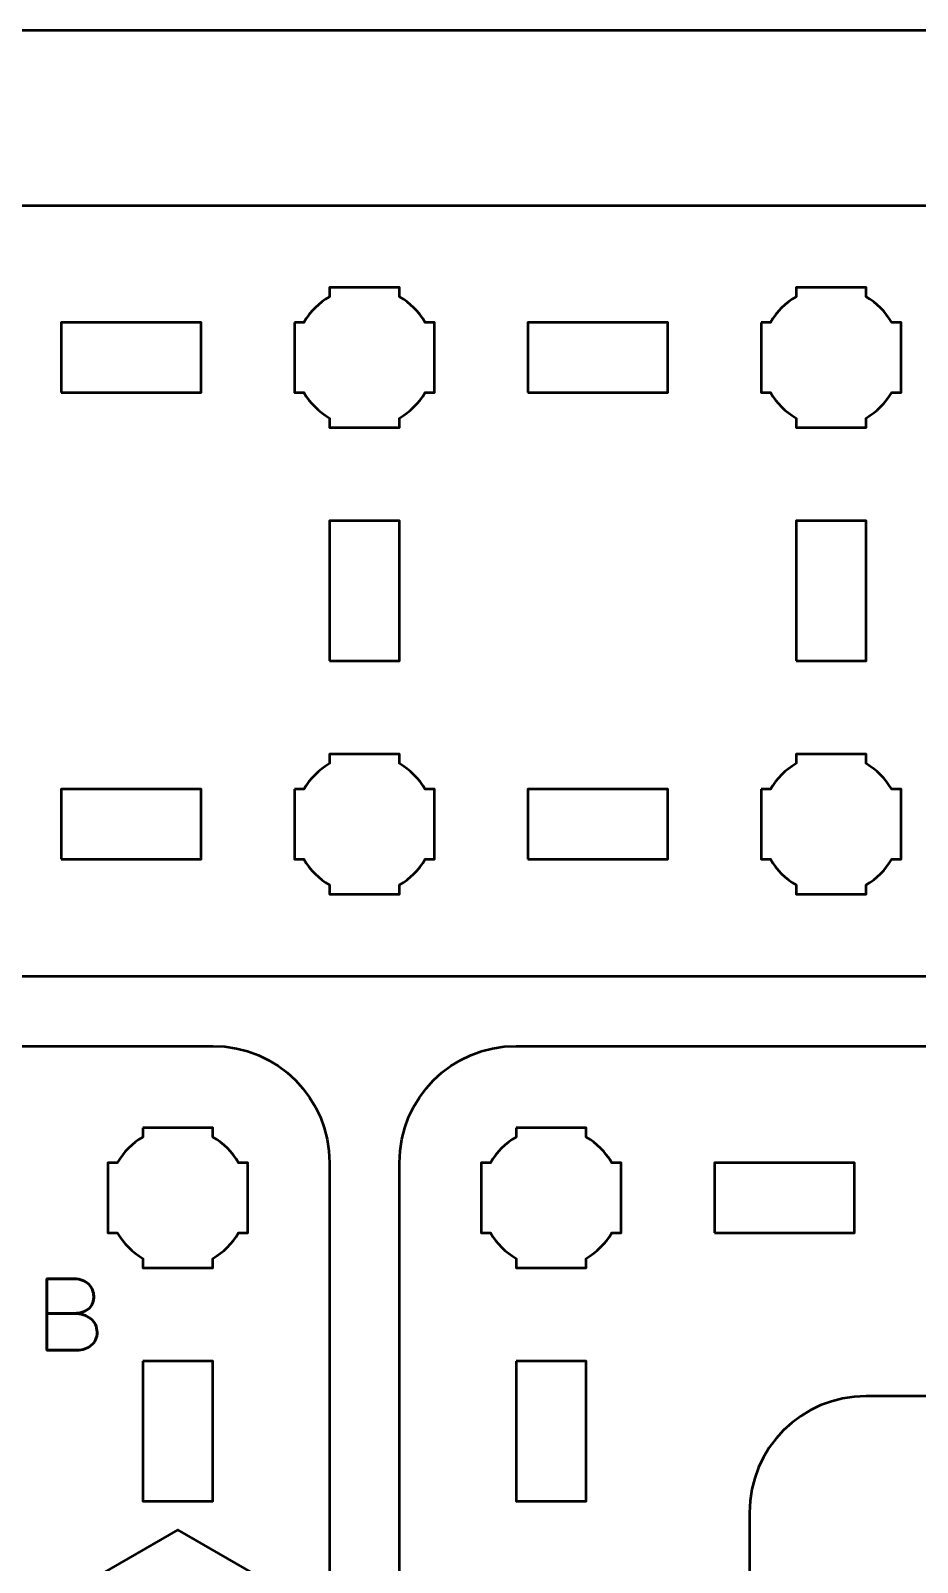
# Model space of a CAD drawing. Header units: centimetres. Extents: x -21 to 0, y -29.7 to 0.
# Drawn here: x -10.73 to -6.93, y -6.56 to 0 of the extents above; entities that cross this region are included whole.
import ezdxf

# ---------------------------------------------------------------- set-up
doc = ezdxf.new("R2010")
doc.units = ezdxf.units.CM
doc.header["$MEASUREMENT"] = 0
doc.layers.add('Layer 1', color=7, linetype='Continuous')

msp = doc.modelspace()

# ---------------------------------------------------------------- linework, layer by layer
at = {"layer": 'Layer 1', "lineweight": 53}
for points in [[(-10.59998, -1.55002), (-9.99998, -1.55002), (-9.99998, -1.25002), (-10.59998, -1.25002), (-10.59998, -1.55002)], [(-8.59998, -1.55002), (-7.99998, -1.55002), (-7.99998, -1.25002), (-8.59998, -1.25002), (-8.59998, -1.55002)], [(-9.44998, -2.70002), (-9.14998, -2.70002), (-9.14998, -2.10002), (-9.44998, -2.10002), (-9.44998, -2.70002)], [(-7.44998, -2.70002), (-7.14998, -2.70002), (-7.14998, -2.10002), (-7.44998, -2.10002), (-7.44998, -2.70002)], [(-10.59998, -3.55002), (-9.99998, -3.55002), (-9.99998, -3.25002), (-10.59998, -3.25002), (-10.59998, -3.55002)], [(-8.59998, -3.55002), (-7.99998, -3.55002), (-7.99998, -3.25002), (-8.59998, -3.25002), (-8.59998, -3.55002)]]:
    msp.add_lwpolyline(points, close=True, dxfattribs=at)
at = {"layer": 'Layer 1', "color": 1, "lineweight": 53}
msp.add_open_spline([(-21.00003, -29.19995), (-21.00003, -29.19995), (-21.00003, -5.29992), (-21.00003, -5.29992), (-21.00003, -5.29992), (-21.00003, -5.21709), (-20.93286, -5.14992), (-20.85003, -5.14992), (-20.85003, -5.14992), (-20.7672, -5.14992), (-20.70003, -5.08275), (-20.70003, -4.99992), (-20.70003, -4.99992), (-20.70003, -4.91709), (-20.7672, -4.84992), (-20.85003, -4.84992), (-20.85003, -4.84992), (-20.93286, -4.84992), (-21.00003, -4.78275), (-21.00003, -4.69992), (-21.00003, -4.69992), (-21.00003, -4.61709), (-20.93286, -4.54992), (-20.85003, -4.54992), (-20.85003, -4.54992), (-20.7672, -4.54992), (-20.70003, -4.48275), (-20.70003, -4.39992), (-20.70003, -4.39992), (-20.70003, -4.31709), (-20.7672, -4.24992), (-20.85003, -4.24992), (-20.85003, -4.24992), (-20.93286, -4.24992), (-21.00003, -4.18275), (-21.00003, -4.09992), (-21.00003, -4.09992), (-21.00003, -4.01709), (-20.93286, -3.94992), (-20.85003, -3.94992), (-20.85003, -3.94992), (-20.7672, -3.94992), (-20.70003, -3.88275), (-20.70003, -3.79992), (-20.70003, -3.79992), (-20.70003, -3.71709), (-20.7672, -3.64992), (-20.85003, -3.64992), (-20.85003, -3.64992), (-20.93286, -3.64992), (-21.00003, -3.58275), (-21.00003, -3.49992), (-21.00003, -3.49992), (-21.00003, -3.41709), (-20.93286, -3.34992), (-20.85003, -3.34992), (-20.85003, -3.34992), (-20.7672, -3.34992), (-20.70003, -3.28275), (-20.70003, -3.19992), (-20.70003, -3.19992), (-20.70003, -3.11709), (-20.7672, -3.04992), (-20.85003, -3.04992), (-20.85003, -3.04992), (-20.93286, -3.04992), (-21.00003, -2.98275), (-21.00003, -2.89992), (-21.00003, -2.89992), (-21.00003, -2.81709), (-20.93286, -2.74992), (-20.85003, -2.74992), (-20.85003, -2.74992), (-20.7672, -2.74992), (-20.70003, -2.68275), (-20.70003, -2.59992), (-20.70003, -2.59992), (-20.70003, -2.51709), (-20.7672, -2.44992), (-20.85003, -2.44992), (-20.85003, -2.44992), (-20.93286, -2.44992), (-21.00003, -2.38275), (-21.00003, -2.29992), (-21.00003, -2.29992), (-21.00003, -2.21709), (-20.93286, -2.14992), (-20.85003, -2.14992), (-20.85003, -2.14992), (-20.7672, -2.14992), (-20.70003, -2.08275), (-20.70003, -1.99992), (-20.70003, -1.99992), (-20.70003, -1.91709), (-20.7672, -1.84992), (-20.85003, -1.84992), (-20.85003, -1.84992), (-20.93286, -1.84992), (-21.00003, -1.78275), (-21.00003, -1.69992), (-21.00003, -1.69992), (-21.00003, -1.61709), (-20.93286, -1.54992), (-20.85003, -1.54992), (-20.85003, -1.54992), (-20.7672, -1.54992), (-20.70003, -1.48275), (-20.70003, -1.39992), (-20.70003, -1.39992), (-20.70003, -1.31709), (-20.7672, -1.24992), (-20.85003, -1.24992), (-20.85003, -1.24992), (-20.93286, -1.24992), (-21.00003, -1.18275), (-21.00003, -1.09992), (-21.00003, -1.09992), (-21.00003, -1.09992), (-21.00003, -0.49992), (-21.00003, -0.49992), (-21.00003, -0.49992), (-21.00003, -0.22295), (-20.77694, 0.00004), (-20.49994, 0.00004), (-20.49994, 0.00004), (-20.49994, 0.00004), (-0.50008, 0.00004), (-0.50008, 0.00004), (-0.50008, 0.00004), (-0.22294, 0.00004), (0.00002, -0.22295), (0.00002, -0.49992), (0.00002, -0.49992), (0.00002, -0.49992), (0.00002, -29.19995), (0.00002, -29.19995), (0.00002, -29.19995), (0.00002, -29.47695), (-0.22294, -29.70004), (-0.50008, -29.70004), (-0.50008, -29.70004), (-0.50008, -29.70004), (-20.49994, -29.70004), (-20.49994, -29.70004), (-20.49994, -29.70004), (-20.77694, -29.70004), (-21.00003, -29.47695), (-21.00003, -29.19995)], degree=3, knots=[0, 0, 0, 0, 0.027027, 0.027027, 0.027027, 0.027027, 0.0540541, 0.0540541, 0.0540541, 0.0540541, 0.0810811, 0.0810811, 0.0810811, 0.0810811, 0.1081081, 0.1081081, 0.1081081, 0.1081081, 0.1351351, 0.1351351, 0.1351351, 0.1351351, 0.1621622, 0.1621622, 0.1621622, 0.1621622, 0.1891892, 0.1891892, 0.1891892, 0.1891892, 0.2162162, 0.2162162, 0.2162162, 0.2162162, 0.2432432, 0.2432432, 0.2432432, 0.2432432, 0.2702703, 0.2702703, 0.2702703, 0.2702703, 0.2972973, 0.2972973, 0.2972973, 0.2972973, 0.3243243, 0.3243243, 0.3243243, 0.3243243, 0.3513514, 0.3513514, 0.3513514, 0.3513514, 0.3783784, 0.3783784, 0.3783784, 0.3783784, 0.4054054, 0.4054054, 0.4054054, 0.4054054, 0.4324324, 0.4324324, 0.4324324, 0.4324324, 0.4594595, 0.4594595, 0.4594595, 0.4594595, 0.4864865, 0.4864865, 0.4864865, 0.4864865, 0.5135135, 0.5135135, 0.5135135, 0.5135135, 0.5405405, 0.5405405, 0.5405405, 0.5405405, 0.5675676, 0.5675676, 0.5675676, 0.5675676, 0.5945946, 0.5945946, 0.5945946, 0.5945946, 0.6216216, 0.6216216, 0.6216216, 0.6216216, 0.6486486, 0.6486486, 0.6486486, 0.6486486, 0.6756757, 0.6756757, 0.6756757, 0.6756757, 0.7027027, 0.7027027, 0.7027027, 0.7027027, 0.7297297, 0.7297297, 0.7297297, 0.7297297, 0.7567568, 0.7567568, 0.7567568, 0.7567568, 0.7837838, 0.7837838, 0.7837838, 0.7837838, 0.8108108, 0.8108108, 0.8108108, 0.8108108, 0.8378378, 0.8378378, 0.8378378, 0.8378378, 0.8648649, 0.8648649, 0.8648649, 0.8648649, 0.8918919, 0.8918919, 0.8918919, 0.8918919, 0.9189189, 0.9189189, 0.9189189, 0.9189189, 0.9459459, 0.9459459, 0.9459459, 0.9459459, 0.972973, 0.972973, 0.972973, 0.972973, 1, 1, 1, 1], dxfattribs=at)
at = {"layer": 'Layer 1', "color": 3, "lineweight": 53}
for points, knots in [([(-15.94998, -3.55002), (-15.94998, -3.55002), (-15.94998, -1.25002), (-15.94998, -1.25002), (-15.94998, -1.25002), (-15.94998, -0.97393), (-15.72607, -0.75002), (-15.44998, -0.75002), (-15.44998, -0.75002), (-15.44998, -0.75002), (-1.14998, -0.75002), (-1.14998, -0.75002), (-1.14998, -0.75002), (-0.87389, -0.75002), (-0.64998, -0.97393), (-0.64998, -1.25002), (-0.64998, -1.25002), (-0.64998, -1.25002), (-0.64998, -3.55002), (-0.64998, -3.55002), (-0.64998, -3.55002), (-0.64998, -3.82611), (-0.87389, -4.05002), (-1.14998, -4.05002), (-1.14998, -4.05002), (-1.14998, -4.05002), (-15.44998, -4.05002), (-15.44998, -4.05002), (-15.44998, -4.05002), (-15.72607, -4.05002), (-15.94998, -3.82611), (-15.94998, -3.55002)], [0, 0, 0, 0, 0.125, 0.125, 0.125, 0.125, 0.25, 0.25, 0.25, 0.25, 0.375, 0.375, 0.375, 0.375, 0.5, 0.5, 0.5, 0.5, 0.625, 0.625, 0.625, 0.625, 0.75, 0.75, 0.75, 0.75, 0.875, 0.875, 0.875, 0.875, 1, 1, 1, 1]), ([(-11.59202, -13.64999), (-11.59202, -13.64999), (-9.95003, -13.64999), (-9.95003, -13.64999), (-9.95003, -13.64999), (-9.67303, -13.64999), (-9.44994, -13.42689), (-9.44994, -13.14989), (-9.44994, -13.14989), (-9.44994, -13.14989), (-9.44994, -7.28869), (-9.44994, -7.28869), (-9.44994, -7.28869), (-9.44994, -7.28869), (-9.59999, -7.28869), (-9.59999, -7.28869), (-9.59999, -7.28869), (-9.59999, -7.28869), (-9.84999, -7.43303), (-9.84999, -7.43303), (-9.84999, -7.43303), (-9.84999, -7.43303), (-10.09999, -7.57736), (-10.09999, -7.57736), (-10.09999, -7.57736), (-10.09999, -7.57736), (-10.34999, -7.43303), (-10.34999, -7.43303), (-10.34999, -7.43303), (-10.34999, -7.43303), (-10.59999, -7.28869), (-10.59999, -7.28869), (-10.59999, -7.28869), (-10.59999, -7.28869), (-10.59999, -7.00002), (-10.59999, -7.00002), (-10.59999, -7.00002), (-10.59999, -7.00002), (-10.59999, -6.71135), (-10.59999, -6.71135), (-10.59999, -6.71135), (-10.59999, -6.71135), (-10.34999, -6.56701), (-10.34999, -6.56701), (-10.34999, -6.56701), (-10.34999, -6.56701), (-10.09999, -6.42268), (-10.09999, -6.42268), (-10.09999, -6.42268), (-10.09999, -6.42268), (-9.84999, -6.56701), (-9.84999, -6.56701), (-9.84999, -6.56701), (-9.84999, -6.56701), (-9.59999, -6.71135), (-9.59999, -6.71135), (-9.59999, -6.71135), (-9.59999, -6.71135), (-9.44994, -6.71135), (-9.44994, -6.71135), (-9.44994, -6.71135), (-9.44994, -6.71135), (-9.44994, -4.85009), (-9.44994, -4.85009), (-9.44994, -4.85009), (-9.44994, -4.57309), (-9.6729, -4.34999), (-9.95003, -4.34999), (-9.95003, -4.34999), (-9.95003, -4.34999), (-14.24989, -4.34999), (-14.24989, -4.34999), (-14.24989, -4.34999), (-14.52689, -4.34999), (-14.74998, -4.57309), (-14.74998, -4.85009), (-14.74998, -4.85009), (-14.74998, -4.85009), (-14.74998, -6.71135), (-14.74998, -6.71135), (-14.74998, -6.71135), (-14.74998, -6.71135), (-14.59999, -6.71135), (-14.59999, -6.71135), (-14.59999, -6.71135), (-14.59999, -6.71135), (-14.34999, -6.56701), (-14.34999, -6.56701), (-14.34999, -6.56701), (-14.34999, -6.56701), (-14.09999, -6.42268), (-14.09999, -6.42268), (-14.09999, -6.42268), (-14.09999, -6.42268), (-13.84999, -6.56701), (-13.84999, -6.56701), (-13.84999, -6.56701), (-13.84999, -6.56701), (-13.59999, -6.71135), (-13.59999, -6.71135), (-13.59999, -6.71135), (-13.59999, -6.71135), (-13.59999, -7.00002), (-13.59999, -7.00002), (-13.59999, -7.00002), (-13.59999, -7.00002), (-13.59999, -7.28869), (-13.59999, -7.28869), (-13.59999, -7.28869), (-13.59999, -7.28869), (-13.84999, -7.43303), (-13.84999, -7.43303), (-13.84999, -7.43303), (-13.84999, -7.43303), (-14.09999, -7.57736), (-14.09999, -7.57736), (-14.09999, -7.57736), (-14.09999, -7.57736), (-14.34999, -7.43303), (-14.34999, -7.43303), (-14.34999, -7.43303), (-14.34999, -7.43303), (-14.59999, -7.28869), (-14.59999, -7.28869), (-14.59999, -7.28869), (-14.59999, -7.28869), (-14.74998, -7.28869), (-14.74998, -7.28869), (-14.74998, -7.28869), (-14.74998, -7.28869), (-14.74998, -13.14989), (-14.74998, -13.14989), (-14.74998, -13.14989), (-14.74998, -13.42684), (-14.5271, -13.64991), (-14.25004, -13.64999), (-14.25004, -13.64999), (-14.25004, -13.64999), (-12.60802, -13.64999), (-12.60802, -13.64999), (-12.60802, -13.64999), (-12.60802, -13.64999), (-11.59202, -13.64999), (-11.59202, -13.64999)], [0, 0, 0, 0, 0.0277778, 0.0277778, 0.0277778, 0.0277778, 0.0555556, 0.0555556, 0.0555556, 0.0555556, 0.0833333, 0.0833333, 0.0833333, 0.0833333, 0.1111111, 0.1111111, 0.1111111, 0.1111111, 0.1388889, 0.1388889, 0.1388889, 0.1388889, 0.1666667, 0.1666667, 0.1666667, 0.1666667, 0.1944444, 0.1944444, 0.1944444, 0.1944444, 0.2222222, 0.2222222, 0.2222222, 0.2222222, 0.25, 0.25, 0.25, 0.25, 0.2777778, 0.2777778, 0.2777778, 0.2777778, 0.3055556, 0.3055556, 0.3055556, 0.3055556, 0.3333333, 0.3333333, 0.3333333, 0.3333333, 0.3611111, 0.3611111, 0.3611111, 0.3611111, 0.3888889, 0.3888889, 0.3888889, 0.3888889, 0.4166667, 0.4166667, 0.4166667, 0.4166667, 0.4444444, 0.4444444, 0.4444444, 0.4444444, 0.4722222, 0.4722222, 0.4722222, 0.4722222, 0.5, 0.5, 0.5, 0.5, 0.5277778, 0.5277778, 0.5277778, 0.5277778, 0.5555556, 0.5555556, 0.5555556, 0.5555556, 0.5833333, 0.5833333, 0.5833333, 0.5833333, 0.6111111, 0.6111111, 0.6111111, 0.6111111, 0.6388889, 0.6388889, 0.6388889, 0.6388889, 0.6666667, 0.6666667, 0.6666667, 0.6666667, 0.6944444, 0.6944444, 0.6944444, 0.6944444, 0.7222222, 0.7222222, 0.7222222, 0.7222222, 0.75, 0.75, 0.75, 0.75, 0.7777778, 0.7777778, 0.7777778, 0.7777778, 0.8055556, 0.8055556, 0.8055556, 0.8055556, 0.8333333, 0.8333333, 0.8333333, 0.8333333, 0.8611111, 0.8611111, 0.8611111, 0.8611111, 0.8888889, 0.8888889, 0.8888889, 0.8888889, 0.9166667, 0.9166667, 0.9166667, 0.9166667, 0.9444444, 0.9444444, 0.9444444, 0.9444444, 0.9722222, 0.9722222, 0.9722222, 0.9722222, 1, 1, 1, 1]), ([(-6.90802, -10.39997), (-6.90802, -10.39997), (-7.15004, -10.39999), (-7.15004, -10.39999), (-7.15004, -10.39999), (-7.4271, -10.39991), (-7.64998, -10.17684), (-7.64998, -9.89989), (-7.64998, -9.89989), (-7.64998, -7.1333), (-7.64998, -9.11668), (-7.64998, -6.35009), (-7.64998, -6.35009), (-7.64998, -6.07309), (-7.42689, -5.84999), (-7.14989, -5.84999), (-7.14989, -5.84999), (-7.14989, -5.84999), (-5.85003, -5.84999), (-5.85003, -5.84999), (-5.85003, -5.84999), (-5.5729, -5.84999), (-5.34994, -6.07309), (-5.34994, -6.35009), (-5.34994, -6.35009), (-5.34994, -9.11668), (-5.34994, -7.1333), (-5.34994, -9.89989), (-5.34994, -9.89989), (-5.34994, -10.17689), (-5.57303, -10.39999), (-5.85003, -10.39999), (-5.85003, -10.39999), (-5.85003, -10.39999), (-6.34602, -10.39997), (-6.34602, -10.39997), (-6.34602, -10.39997), (-6.34602, -10.39997), (-6.34602, -10.62301), (-6.34602, -10.62301), (-6.34602, -10.62301), (-6.34602, -10.62301), (-6.24602, -10.62298), (-6.24602, -10.62298), (-6.24602, -10.62298), (-6.24602, -10.62298), (-6.24602, -12.02298), (-6.24602, -12.02298), (-6.24602, -12.02298), (-6.24602, -12.02298), (-5.73802, -12.02298), (-5.73802, -12.02298), (-5.73802, -12.02298), (-5.73802, -12.02298), (-5.73802, -12.27698), (-5.73802, -12.27698), (-5.73802, -12.27698), (-5.73802, -12.27698), (-5.99202, -12.27698), (-5.99202, -12.27698), (-5.99202, -12.27698), (-5.99202, -12.27698), (-5.99202, -13.64999), (-5.99202, -13.64999), (-5.99202, -13.64999), (-5.99202, -13.64999), (-4.35003, -13.64999), (-4.35003, -13.64999), (-4.35003, -13.64999), (-4.07303, -13.64999), (-3.84994, -13.42689), (-3.84994, -13.14989), (-3.84994, -13.14989), (-3.84994, -10.3833), (-3.84994, -7.61668), (-3.84994, -4.85009), (-3.84994, -4.85009), (-3.84994, -4.57309), (-4.0729, -4.34999), (-4.35003, -4.34999), (-4.35003, -4.34999), (-4.35003, -4.34999), (-8.64989, -4.34999), (-8.64989, -4.34999), (-8.64989, -4.34999), (-8.92689, -4.34999), (-9.14998, -4.57309), (-9.14998, -4.85009), (-9.14998, -4.85009), (-9.14998, -7.61668), (-9.14998, -10.3833), (-9.14998, -13.14989), (-9.14998, -13.14989), (-9.14998, -13.42684), (-8.9271, -13.64991), (-8.65004, -13.64999), (-8.65004, -13.64999), (-8.65004, -13.64999), (-7.00802, -13.64999), (-7.00802, -13.64999), (-7.00802, -13.64999), (-7.00802, -13.64999), (-7.00802, -12.27698), (-7.00802, -12.27698), (-7.00802, -12.27698), (-7.00802, -12.27698), (-7.26202, -12.27698), (-7.26202, -12.27698), (-7.26202, -12.27698), (-7.26202, -12.27698), (-7.26202, -12.02298), (-7.26202, -12.02298), (-7.26202, -12.02298), (-7.26202, -12.02298), (-7.00802, -12.02298), (-7.00802, -12.02298), (-7.00802, -12.02298), (-7.00802, -12.02298), (-7.00802, -10.62298), (-7.00802, -10.62298), (-7.00802, -10.62298), (-7.00802, -10.62298), (-6.90802, -10.62301), (-6.90802, -10.62301), (-6.90802, -10.62301), (-6.90802, -10.62301), (-6.90802, -10.39997), (-6.90802, -10.39997)], [0, 0, 0, 0, 0.03125, 0.03125, 0.03125, 0.03125, 0.0625, 0.0625, 0.0625, 0.0625, 0.09375, 0.09375, 0.09375, 0.09375, 0.125, 0.125, 0.125, 0.125, 0.15625, 0.15625, 0.15625, 0.15625, 0.1875, 0.1875, 0.1875, 0.1875, 0.21875, 0.21875, 0.21875, 0.21875, 0.25, 0.25, 0.25, 0.25, 0.28125, 0.28125, 0.28125, 0.28125, 0.3125, 0.3125, 0.3125, 0.3125, 0.34375, 0.34375, 0.34375, 0.34375, 0.375, 0.375, 0.375, 0.375, 0.40625, 0.40625, 0.40625, 0.40625, 0.4375, 0.4375, 0.4375, 0.4375, 0.46875, 0.46875, 0.46875, 0.46875, 0.5, 0.5, 0.5, 0.5, 0.53125, 0.53125, 0.53125, 0.53125, 0.5625, 0.5625, 0.5625, 0.5625, 0.59375, 0.59375, 0.59375, 0.59375, 0.625, 0.625, 0.625, 0.625, 0.65625, 0.65625, 0.65625, 0.65625, 0.6875, 0.6875, 0.6875, 0.6875, 0.71875, 0.71875, 0.71875, 0.71875, 0.75, 0.75, 0.75, 0.75, 0.78125, 0.78125, 0.78125, 0.78125, 0.8125, 0.8125, 0.8125, 0.8125, 0.84375, 0.84375, 0.84375, 0.84375, 0.875, 0.875, 0.875, 0.875, 0.90625, 0.90625, 0.90625, 0.90625, 0.9375, 0.9375, 0.9375, 0.9375, 0.96875, 0.96875, 0.96875, 0.96875, 1, 1, 1, 1])]:
    msp.add_open_spline(points, degree=3, knots=knots, dxfattribs=at)
at = {"layer": 'Layer 1', "lineweight": 53}
for points, knots in [([(-9.59998, -1.25002), (-9.59998, -1.25002), (-9.55983, -1.25002), (-9.55983, -1.25002), (-9.55983, -1.25002), (-9.53348, -1.20449), (-9.49551, -1.16652), (-9.44998, -1.14017), (-9.44998, -1.14017), (-9.44998, -1.14017), (-9.44998, -1.10002), (-9.44998, -1.10002), (-9.44998, -1.10002), (-9.44998, -1.10002), (-9.29998, -1.10002), (-9.29998, -1.10002), (-9.29998, -1.10002), (-9.29998, -1.10002), (-9.14998, -1.10002), (-9.14998, -1.10002), (-9.14998, -1.10002), (-9.14998, -1.10002), (-9.14998, -1.14017), (-9.14998, -1.14017), (-9.14998, -1.14017), (-9.10445, -1.16652), (-9.06648, -1.20449), (-9.04013, -1.25002), (-9.04013, -1.25002), (-9.04013, -1.25002), (-8.99998, -1.25002), (-8.99998, -1.25002), (-8.99998, -1.25002), (-8.99998, -1.25002), (-8.99998, -1.40002), (-8.99998, -1.40002), (-8.99998, -1.40002), (-8.99998, -1.40002), (-8.99998, -1.55002), (-8.99998, -1.55002), (-8.99998, -1.55002), (-8.99998, -1.55002), (-9.04013, -1.55002), (-9.04013, -1.55002), (-9.04013, -1.55002), (-9.06648, -1.59555), (-9.10445, -1.63352), (-9.14998, -1.65987), (-9.14998, -1.65987), (-9.14998, -1.65987), (-9.14998, -1.70002), (-9.14998, -1.70002), (-9.14998, -1.70002), (-9.14998, -1.70002), (-9.29998, -1.70002), (-9.29998, -1.70002), (-9.29998, -1.70002), (-9.29998, -1.70002), (-9.44998, -1.70002), (-9.44998, -1.70002), (-9.44998, -1.70002), (-9.44998, -1.70002), (-9.44998, -1.65987), (-9.44998, -1.65987), (-9.44998, -1.65987), (-9.49551, -1.63352), (-9.53348, -1.59555), (-9.55983, -1.55002), (-9.55983, -1.55002), (-9.55983, -1.55002), (-9.59998, -1.55002), (-9.59998, -1.55002), (-9.59998, -1.55002), (-9.59998, -1.55002), (-9.59998, -1.40002), (-9.59998, -1.40002), (-9.59998, -1.40002), (-9.59998, -1.40002), (-9.59998, -1.25002), (-9.59998, -1.25002)], [0, 0, 0, 0, 0.05, 0.05, 0.05, 0.05, 0.1, 0.1, 0.1, 0.1, 0.15, 0.15, 0.15, 0.15, 0.2, 0.2, 0.2, 0.2, 0.25, 0.25, 0.25, 0.25, 0.3, 0.3, 0.3, 0.3, 0.35, 0.35, 0.35, 0.35, 0.4, 0.4, 0.4, 0.4, 0.45, 0.45, 0.45, 0.45, 0.5, 0.5, 0.5, 0.5, 0.55, 0.55, 0.55, 0.55, 0.6, 0.6, 0.6, 0.6, 0.65, 0.65, 0.65, 0.65, 0.7, 0.7, 0.7, 0.7, 0.75, 0.75, 0.75, 0.75, 0.8, 0.8, 0.8, 0.8, 0.85, 0.85, 0.85, 0.85, 0.9, 0.9, 0.9, 0.9, 0.95, 0.95, 0.95, 0.95, 1, 1, 1, 1]), ([(-7.59998, -1.25002), (-7.59998, -1.25002), (-7.55983, -1.25002), (-7.55983, -1.25002), (-7.55983, -1.25002), (-7.53348, -1.20449), (-7.49551, -1.16652), (-7.44998, -1.14017), (-7.44998, -1.14017), (-7.44998, -1.14017), (-7.44998, -1.10002), (-7.44998, -1.10002), (-7.44998, -1.10002), (-7.44998, -1.10002), (-7.29998, -1.10002), (-7.29998, -1.10002), (-7.29998, -1.10002), (-7.29998, -1.10002), (-7.14998, -1.10002), (-7.14998, -1.10002), (-7.14998, -1.10002), (-7.14998, -1.10002), (-7.14998, -1.14017), (-7.14998, -1.14017), (-7.14998, -1.14017), (-7.10445, -1.16652), (-7.06648, -1.20449), (-7.04013, -1.25002), (-7.04013, -1.25002), (-7.04013, -1.25002), (-6.99998, -1.25002), (-6.99998, -1.25002), (-6.99998, -1.25002), (-6.99998, -1.25002), (-6.99998, -1.40002), (-6.99998, -1.40002), (-6.99998, -1.40002), (-6.99998, -1.40002), (-6.99998, -1.55002), (-6.99998, -1.55002), (-6.99998, -1.55002), (-6.99998, -1.55002), (-7.04013, -1.55002), (-7.04013, -1.55002), (-7.04013, -1.55002), (-7.06648, -1.59555), (-7.10445, -1.63352), (-7.14998, -1.65987), (-7.14998, -1.65987), (-7.14998, -1.65987), (-7.14998, -1.70002), (-7.14998, -1.70002), (-7.14998, -1.70002), (-7.14998, -1.70002), (-7.29998, -1.70002), (-7.29998, -1.70002), (-7.29998, -1.70002), (-7.29998, -1.70002), (-7.44998, -1.70002), (-7.44998, -1.70002), (-7.44998, -1.70002), (-7.44998, -1.70002), (-7.44998, -1.65987), (-7.44998, -1.65987), (-7.44998, -1.65987), (-7.49551, -1.63352), (-7.53348, -1.59555), (-7.55983, -1.55002), (-7.55983, -1.55002), (-7.55983, -1.55002), (-7.59998, -1.55002), (-7.59998, -1.55002), (-7.59998, -1.55002), (-7.59998, -1.55002), (-7.59998, -1.40002), (-7.59998, -1.40002), (-7.59998, -1.40002), (-7.59998, -1.40002), (-7.59998, -1.25002), (-7.59998, -1.25002)], [0, 0, 0, 0, 0.05, 0.05, 0.05, 0.05, 0.1, 0.1, 0.1, 0.1, 0.15, 0.15, 0.15, 0.15, 0.2, 0.2, 0.2, 0.2, 0.25, 0.25, 0.25, 0.25, 0.3, 0.3, 0.3, 0.3, 0.35, 0.35, 0.35, 0.35, 0.4, 0.4, 0.4, 0.4, 0.45, 0.45, 0.45, 0.45, 0.5, 0.5, 0.5, 0.5, 0.55, 0.55, 0.55, 0.55, 0.6, 0.6, 0.6, 0.6, 0.65, 0.65, 0.65, 0.65, 0.7, 0.7, 0.7, 0.7, 0.75, 0.75, 0.75, 0.75, 0.8, 0.8, 0.8, 0.8, 0.85, 0.85, 0.85, 0.85, 0.9, 0.9, 0.9, 0.9, 0.95, 0.95, 0.95, 0.95, 1, 1, 1, 1]), ([(-9.59998, -3.25002), (-9.59998, -3.25002), (-9.55983, -3.25002), (-9.55983, -3.25002), (-9.55983, -3.25002), (-9.53348, -3.20449), (-9.49551, -3.16652), (-9.44998, -3.14017), (-9.44998, -3.14017), (-9.44998, -3.14017), (-9.44998, -3.10002), (-9.44998, -3.10002), (-9.44998, -3.10002), (-9.44998, -3.10002), (-9.29998, -3.10002), (-9.29998, -3.10002), (-9.29998, -3.10002), (-9.29998, -3.10002), (-9.14998, -3.10002), (-9.14998, -3.10002), (-9.14998, -3.10002), (-9.14998, -3.10002), (-9.14998, -3.14017), (-9.14998, -3.14017), (-9.14998, -3.14017), (-9.10445, -3.16652), (-9.06648, -3.20449), (-9.04013, -3.25002), (-9.04013, -3.25002), (-9.04013, -3.25002), (-8.99998, -3.25002), (-8.99998, -3.25002), (-8.99998, -3.25002), (-8.99998, -3.25002), (-8.99998, -3.40002), (-8.99998, -3.40002), (-8.99998, -3.40002), (-8.99998, -3.40002), (-8.99998, -3.55002), (-8.99998, -3.55002), (-8.99998, -3.55002), (-8.99998, -3.55002), (-9.04013, -3.55002), (-9.04013, -3.55002), (-9.04013, -3.55002), (-9.06648, -3.59555), (-9.10445, -3.63352), (-9.14998, -3.65987), (-9.14998, -3.65987), (-9.14998, -3.65987), (-9.14998, -3.70002), (-9.14998, -3.70002), (-9.14998, -3.70002), (-9.14998, -3.70002), (-9.29998, -3.70002), (-9.29998, -3.70002), (-9.29998, -3.70002), (-9.29998, -3.70002), (-9.44998, -3.70002), (-9.44998, -3.70002), (-9.44998, -3.70002), (-9.44998, -3.70002), (-9.44998, -3.65987), (-9.44998, -3.65987), (-9.44998, -3.65987), (-9.49551, -3.63352), (-9.53348, -3.59555), (-9.55983, -3.55002), (-9.55983, -3.55002), (-9.55983, -3.55002), (-9.59998, -3.55002), (-9.59998, -3.55002), (-9.59998, -3.55002), (-9.59998, -3.55002), (-9.59998, -3.40002), (-9.59998, -3.40002), (-9.59998, -3.40002), (-9.59998, -3.40002), (-9.59998, -3.25002), (-9.59998, -3.25002)], [0, 0, 0, 0, 0.05, 0.05, 0.05, 0.05, 0.1, 0.1, 0.1, 0.1, 0.15, 0.15, 0.15, 0.15, 0.2, 0.2, 0.2, 0.2, 0.25, 0.25, 0.25, 0.25, 0.3, 0.3, 0.3, 0.3, 0.35, 0.35, 0.35, 0.35, 0.4, 0.4, 0.4, 0.4, 0.45, 0.45, 0.45, 0.45, 0.5, 0.5, 0.5, 0.5, 0.55, 0.55, 0.55, 0.55, 0.6, 0.6, 0.6, 0.6, 0.65, 0.65, 0.65, 0.65, 0.7, 0.7, 0.7, 0.7, 0.75, 0.75, 0.75, 0.75, 0.8, 0.8, 0.8, 0.8, 0.85, 0.85, 0.85, 0.85, 0.9, 0.9, 0.9, 0.9, 0.95, 0.95, 0.95, 0.95, 1, 1, 1, 1]), ([(-7.59998, -3.25002), (-7.59998, -3.25002), (-7.55983, -3.25002), (-7.55983, -3.25002), (-7.55983, -3.25002), (-7.53348, -3.20449), (-7.49551, -3.16652), (-7.44998, -3.14017), (-7.44998, -3.14017), (-7.44998, -3.14017), (-7.44998, -3.10002), (-7.44998, -3.10002), (-7.44998, -3.10002), (-7.44998, -3.10002), (-7.29998, -3.10002), (-7.29998, -3.10002), (-7.29998, -3.10002), (-7.29998, -3.10002), (-7.14998, -3.10002), (-7.14998, -3.10002), (-7.14998, -3.10002), (-7.14998, -3.10002), (-7.14998, -3.14017), (-7.14998, -3.14017), (-7.14998, -3.14017), (-7.10445, -3.16652), (-7.06648, -3.20449), (-7.04013, -3.25002), (-7.04013, -3.25002), (-7.04013, -3.25002), (-6.99998, -3.25002), (-6.99998, -3.25002), (-6.99998, -3.25002), (-6.99998, -3.25002), (-6.99998, -3.40002), (-6.99998, -3.40002), (-6.99998, -3.40002), (-6.99998, -3.40002), (-6.99998, -3.55002), (-6.99998, -3.55002), (-6.99998, -3.55002), (-6.99998, -3.55002), (-7.04013, -3.55002), (-7.04013, -3.55002), (-7.04013, -3.55002), (-7.06648, -3.59555), (-7.10445, -3.63352), (-7.14998, -3.65987), (-7.14998, -3.65987), (-7.14998, -3.65987), (-7.14998, -3.70002), (-7.14998, -3.70002), (-7.14998, -3.70002), (-7.14998, -3.70002), (-7.29998, -3.70002), (-7.29998, -3.70002), (-7.29998, -3.70002), (-7.29998, -3.70002), (-7.44998, -3.70002), (-7.44998, -3.70002), (-7.44998, -3.70002), (-7.44998, -3.70002), (-7.44998, -3.65987), (-7.44998, -3.65987), (-7.44998, -3.65987), (-7.49551, -3.63352), (-7.53348, -3.59555), (-7.55983, -3.55002), (-7.55983, -3.55002), (-7.55983, -3.55002), (-7.59998, -3.55002), (-7.59998, -3.55002), (-7.59998, -3.55002), (-7.59998, -3.55002), (-7.59998, -3.40002), (-7.59998, -3.40002), (-7.59998, -3.40002), (-7.59998, -3.40002), (-7.59998, -3.25002), (-7.59998, -3.25002)], [0, 0, 0, 0, 0.05, 0.05, 0.05, 0.05, 0.1, 0.1, 0.1, 0.1, 0.15, 0.15, 0.15, 0.15, 0.2, 0.2, 0.2, 0.2, 0.25, 0.25, 0.25, 0.25, 0.3, 0.3, 0.3, 0.3, 0.35, 0.35, 0.35, 0.35, 0.4, 0.4, 0.4, 0.4, 0.45, 0.45, 0.45, 0.45, 0.5, 0.5, 0.5, 0.5, 0.55, 0.55, 0.55, 0.55, 0.6, 0.6, 0.6, 0.6, 0.65, 0.65, 0.65, 0.65, 0.7, 0.7, 0.7, 0.7, 0.75, 0.75, 0.75, 0.75, 0.8, 0.8, 0.8, 0.8, 0.85, 0.85, 0.85, 0.85, 0.9, 0.9, 0.9, 0.9, 0.95, 0.95, 0.95, 0.95, 1, 1, 1, 1]), ([(-10.25003, -4.70004), (-10.25003, -4.70004), (-10.10151, -4.70004), (-10.10151, -4.70004), (-10.10151, -4.70004), (-10.10151, -4.70004), (-10.09996, -4.70002), (-10.09996, -4.70002), (-10.09996, -4.70002), (-10.09996, -4.70002), (-10.09841, -4.70004), (-10.09841, -4.70004), (-10.09841, -4.70004), (-10.09841, -4.70004), (-9.95003, -4.70004), (-9.95003, -4.70004), (-9.95003, -4.70004), (-9.95003, -4.70004), (-9.95003, -4.74013), (-9.95003, -4.74013), (-9.95003, -4.74013), (-9.90446, -4.76648), (-9.86648, -4.80448), (-9.84012, -4.85003), (-9.84012, -4.85003), (-9.84012, -4.85003), (-9.80003, -4.85003), (-9.80003, -4.85003), (-9.80003, -4.85003), (-9.80003, -4.85003), (-9.80003, -4.99408), (-9.80003, -4.99408), (-9.80003, -4.99408), (-9.80003, -4.99408), (-9.79997, -5.00002), (-9.79997, -5.00002), (-9.79997, -5.00002), (-9.79997, -5.00002), (-9.80003, -5.00596), (-9.80003, -5.00596), (-9.80003, -5.00596), (-9.80003, -5.00596), (-9.80003, -5.15003), (-9.80003, -5.15003), (-9.80003, -5.15003), (-9.80003, -5.15003), (-9.8401, -5.15003), (-9.8401, -5.15003), (-9.8401, -5.15003), (-9.86646, -5.1956), (-9.90445, -5.23359), (-9.95003, -5.25993), (-9.95003, -5.25993), (-9.95003, -5.25993), (-9.95003, -5.30003), (-9.95003, -5.30003), (-9.95003, -5.30003), (-9.95003, -5.30003), (-10.25003, -5.30003), (-10.25003, -5.30003), (-10.25003, -5.30003), (-10.25003, -5.30003), (-10.25003, -5.25984), (-10.25003, -5.25984), (-10.25003, -5.25984), (-10.29553, -5.2335), (-10.33347, -5.19554), (-10.35981, -5.15003), (-10.35981, -5.15003), (-10.35981, -5.15003), (-10.40002, -5.15003), (-10.40002, -5.15003), (-10.40002, -5.15003), (-10.40002, -5.15003), (-10.40002, -4.85003), (-10.40002, -4.85003), (-10.40002, -4.85003), (-10.40002, -4.85003), (-10.35979, -4.85003), (-10.35979, -4.85003), (-10.35979, -4.85003), (-10.33345, -4.80453), (-10.29552, -4.76657), (-10.25003, -4.74023), (-10.25003, -4.74023), (-10.25003, -4.74023), (-10.25003, -4.70004), (-10.25003, -4.70004)], [0, 0, 0, 0, 0.0454545, 0.0454545, 0.0454545, 0.0454545, 0.0909091, 0.0909091, 0.0909091, 0.0909091, 0.1363636, 0.1363636, 0.1363636, 0.1363636, 0.1818182, 0.1818182, 0.1818182, 0.1818182, 0.2272727, 0.2272727, 0.2272727, 0.2272727, 0.2727273, 0.2727273, 0.2727273, 0.2727273, 0.3181818, 0.3181818, 0.3181818, 0.3181818, 0.3636364, 0.3636364, 0.3636364, 0.3636364, 0.4090909, 0.4090909, 0.4090909, 0.4090909, 0.4545455, 0.4545455, 0.4545455, 0.4545455, 0.5, 0.5, 0.5, 0.5, 0.5454545, 0.5454545, 0.5454545, 0.5454545, 0.5909091, 0.5909091, 0.5909091, 0.5909091, 0.6363636, 0.6363636, 0.6363636, 0.6363636, 0.6818182, 0.6818182, 0.6818182, 0.6818182, 0.7272727, 0.7272727, 0.7272727, 0.7272727, 0.7727273, 0.7727273, 0.7727273, 0.7727273, 0.8181818, 0.8181818, 0.8181818, 0.8181818, 0.8636364, 0.8636364, 0.8636364, 0.8636364, 0.9090909, 0.9090909, 0.9090909, 0.9090909, 0.9545455, 0.9545455, 0.9545455, 0.9545455, 1, 1, 1, 1]), ([(-8.65003, -4.70004), (-8.65003, -4.70004), (-8.50151, -4.70004), (-8.50151, -4.70004), (-8.50151, -4.70004), (-8.50151, -4.70004), (-8.49996, -4.70002), (-8.49996, -4.70002), (-8.49996, -4.70002), (-8.49996, -4.70002), (-8.49841, -4.70004), (-8.49841, -4.70004), (-8.49841, -4.70004), (-8.49841, -4.70004), (-8.35003, -4.70004), (-8.35003, -4.70004), (-8.35003, -4.70004), (-8.35003, -4.70004), (-8.35003, -4.74013), (-8.35003, -4.74013), (-8.35003, -4.74013), (-8.30446, -4.76648), (-8.26648, -4.80448), (-8.24012, -4.85003), (-8.24012, -4.85003), (-8.24012, -4.85003), (-8.20003, -4.85003), (-8.20003, -4.85003), (-8.20003, -4.85003), (-8.20003, -4.85003), (-8.20003, -4.99408), (-8.20003, -4.99408), (-8.20003, -4.99408), (-8.20003, -4.99408), (-8.19997, -5.00002), (-8.19997, -5.00002), (-8.19997, -5.00002), (-8.19997, -5.00002), (-8.20003, -5.00596), (-8.20003, -5.00596), (-8.20003, -5.00596), (-8.20003, -5.00596), (-8.20003, -5.15003), (-8.20003, -5.15003), (-8.20003, -5.15003), (-8.20003, -5.15003), (-8.2401, -5.15003), (-8.2401, -5.15003), (-8.2401, -5.15003), (-8.26646, -5.1956), (-8.30445, -5.23359), (-8.35003, -5.25993), (-8.35003, -5.25993), (-8.35003, -5.25993), (-8.35003, -5.30003), (-8.35003, -5.30003), (-8.35003, -5.30003), (-8.35003, -5.30003), (-8.65003, -5.30003), (-8.65003, -5.30003), (-8.65003, -5.30003), (-8.65003, -5.30003), (-8.65003, -5.25984), (-8.65003, -5.25984), (-8.65003, -5.25984), (-8.69553, -5.2335), (-8.73347, -5.19554), (-8.75981, -5.15003), (-8.75981, -5.15003), (-8.75981, -5.15003), (-8.80002, -5.15003), (-8.80002, -5.15003), (-8.80002, -5.15003), (-8.80002, -5.15003), (-8.80002, -4.85003), (-8.80002, -4.85003), (-8.80002, -4.85003), (-8.80002, -4.85003), (-8.75979, -4.85003), (-8.75979, -4.85003), (-8.75979, -4.85003), (-8.73345, -4.80453), (-8.69552, -4.76657), (-8.65003, -4.74023), (-8.65003, -4.74023), (-8.65003, -4.74023), (-8.65003, -4.70004), (-8.65003, -4.70004)], [0, 0, 0, 0, 0.0454545, 0.0454545, 0.0454545, 0.0454545, 0.0909091, 0.0909091, 0.0909091, 0.0909091, 0.1363636, 0.1363636, 0.1363636, 0.1363636, 0.1818182, 0.1818182, 0.1818182, 0.1818182, 0.2272727, 0.2272727, 0.2272727, 0.2272727, 0.2727273, 0.2727273, 0.2727273, 0.2727273, 0.3181818, 0.3181818, 0.3181818, 0.3181818, 0.3636364, 0.3636364, 0.3636364, 0.3636364, 0.4090909, 0.4090909, 0.4090909, 0.4090909, 0.4545455, 0.4545455, 0.4545455, 0.4545455, 0.5, 0.5, 0.5, 0.5, 0.5454545, 0.5454545, 0.5454545, 0.5454545, 0.5909091, 0.5909091, 0.5909091, 0.5909091, 0.6363636, 0.6363636, 0.6363636, 0.6363636, 0.6818182, 0.6818182, 0.6818182, 0.6818182, 0.7272727, 0.7272727, 0.7272727, 0.7272727, 0.7727273, 0.7727273, 0.7727273, 0.7727273, 0.8181818, 0.8181818, 0.8181818, 0.8181818, 0.8636364, 0.8636364, 0.8636364, 0.8636364, 0.9090909, 0.9090909, 0.9090909, 0.9090909, 0.9545455, 0.9545455, 0.9545455, 0.9545455, 1, 1, 1, 1]), ([(-7.80003, -5.14994), (-7.80003, -5.14994), (-7.80003, -4.84993), (-7.80003, -4.84993), (-7.80003, -4.84993), (-7.80003, -4.84993), (-7.20004, -4.84993), (-7.20004, -4.84993), (-7.20004, -4.84993), (-7.20004, -4.84993), (-7.20004, -5.14994), (-7.20004, -5.14994), (-7.20004, -5.14994), (-7.20004, -5.14994), (-7.80003, -5.14994), (-7.80003, -5.14994)], [0, 0, 0, 0, 0.25, 0.25, 0.25, 0.25, 0.5, 0.5, 0.5, 0.5, 0.75, 0.75, 0.75, 0.75, 1, 1, 1, 1]), ([(-10.25003, -5.70004), (-10.25003, -5.70004), (-9.95003, -5.70004), (-9.95003, -5.70004), (-9.95003, -5.70004), (-9.95003, -5.70004), (-9.95003, -6.30003), (-9.95003, -6.30003), (-9.95003, -6.30003), (-9.95003, -6.30003), (-10.25003, -6.30003), (-10.25003, -6.30003), (-10.25003, -6.30003), (-10.25003, -6.30003), (-10.25003, -5.70004), (-10.25003, -5.70004)], [0, 0, 0, 0, 0.25, 0.25, 0.25, 0.25, 0.5, 0.5, 0.5, 0.5, 0.75, 0.75, 0.75, 0.75, 1, 1, 1, 1]), ([(-8.64989, -5.70004), (-8.64989, -5.70004), (-8.34988, -5.70004), (-8.34988, -5.70004), (-8.34988, -5.70004), (-8.34988, -5.70004), (-8.34988, -6.30003), (-8.34988, -6.30003), (-8.34988, -6.30003), (-8.34988, -6.30003), (-8.64989, -6.30003), (-8.64989, -6.30003), (-8.64989, -6.30003), (-8.64989, -6.30003), (-8.64989, -5.70004), (-8.64989, -5.70004)], [0, 0, 0, 0, 0.25, 0.25, 0.25, 0.25, 0.5, 0.5, 0.5, 0.5, 0.75, 0.75, 0.75, 0.75, 1, 1, 1, 1])]:
    msp.add_open_spline(points, degree=3, knots=knots, dxfattribs=at)
at = {"layer": 'Layer 1', "color": 5, "lineweight": 53}
msp.add_open_spline([(-10.66244, -5.49558), (-10.66244, -5.49558), (-10.54518, -5.49558), (-10.54518, -5.49558), (-10.54518, -5.49558), (-10.52994, -5.49551), (-10.51696, -5.4934), (-10.50602, -5.48923), (-10.50602, -5.48923), (-10.49515, -5.48514), (-10.48634, -5.47957), (-10.47949, -5.47258), (-10.47949, -5.47258), (-10.47265, -5.4656), (-10.46771, -5.4577), (-10.4646, -5.44895), (-10.4646, -5.44895), (-10.46157, -5.44027), (-10.46016, -5.43124), (-10.46051, -5.42193), (-10.46051, -5.42193), (-10.46094, -5.41261), (-10.46291, -5.40358), (-10.46644, -5.39476), (-10.46644, -5.39476), (-10.4699, -5.38594), (-10.47512, -5.37797), (-10.48196, -5.37084), (-10.48196, -5.37084), (-10.4888, -5.36372), (-10.49734, -5.35807), (-10.50771, -5.35391), (-10.50771, -5.35391), (-10.51809, -5.34968), (-10.53029, -5.34749), (-10.54433, -5.34742), (-10.54433, -5.34742), (-10.54433, -5.34742), (-10.66244, -5.34742), (-10.66244, -5.34742), (-10.66244, -5.34742), (-10.66244, -5.34742), (-10.66244, -5.65264), (-10.66244, -5.65264), (-10.66244, -5.65264), (-10.66244, -5.65264), (-10.53248, -5.65264), (-10.53248, -5.65264), (-10.53248, -5.65264), (-10.52034, -5.65264), (-10.50905, -5.65088), (-10.49861, -5.64742), (-10.49861, -5.64742), (-10.48817, -5.64389), (-10.47907, -5.63888), (-10.47117, -5.63218), (-10.47117, -5.63218), (-10.46333, -5.62555), (-10.4572, -5.6175), (-10.45282, -5.60798), (-10.45282, -5.60798), (-10.44845, -5.59845), (-10.44619, -5.58766), (-10.44612, -5.57559), (-10.44612, -5.57559), (-10.4464, -5.56346), (-10.44894, -5.55252), (-10.45381, -5.54272), (-10.45381, -5.54272), (-10.45868, -5.53291), (-10.46545, -5.52451), (-10.4742, -5.51746), (-10.4742, -5.51746), (-10.48295, -5.51047), (-10.49339, -5.50504), (-10.50539, -5.5013), (-10.50539, -5.5013), (-10.51738, -5.49756), (-10.53064, -5.49566), (-10.54518, -5.49558), (-10.54518, -5.49558), (-10.53064, -5.49566), (-10.51738, -5.49756), (-10.50539, -5.5013), (-10.50539, -5.5013), (-10.49339, -5.50504), (-10.48295, -5.51047), (-10.4742, -5.51746), (-10.4742, -5.51746), (-10.46545, -5.52451), (-10.45868, -5.53291), (-10.45381, -5.54272), (-10.45381, -5.54272), (-10.44894, -5.55252), (-10.4464, -5.56346), (-10.44612, -5.57559), (-10.44612, -5.57559), (-10.44619, -5.58766), (-10.44845, -5.59845), (-10.45282, -5.60798), (-10.45282, -5.60798), (-10.4572, -5.6175), (-10.46333, -5.62555), (-10.47117, -5.63218), (-10.47117, -5.63218), (-10.47907, -5.63888), (-10.48817, -5.64389), (-10.49861, -5.64742), (-10.49861, -5.64742), (-10.50905, -5.65088), (-10.52034, -5.65264), (-10.53248, -5.65264), (-10.53248, -5.65264), (-10.53248, -5.65264), (-10.66244, -5.65264), (-10.66244, -5.65264), (-10.66244, -5.65264), (-10.66244, -5.65264), (-10.66244, -5.34742), (-10.66244, -5.34742), (-10.66244, -5.34742), (-10.66244, -5.34742), (-10.54433, -5.34742), (-10.54433, -5.34742), (-10.54433, -5.34742), (-10.53029, -5.34749), (-10.51809, -5.34968), (-10.50771, -5.35391), (-10.50771, -5.35391), (-10.49734, -5.35807), (-10.4888, -5.36372), (-10.48196, -5.37084), (-10.48196, -5.37084), (-10.47512, -5.37797), (-10.4699, -5.38594), (-10.46644, -5.39476), (-10.46644, -5.39476), (-10.46291, -5.40358), (-10.46094, -5.41261), (-10.46051, -5.42193), (-10.46051, -5.42193), (-10.46016, -5.43124), (-10.46157, -5.44027), (-10.4646, -5.44895), (-10.4646, -5.44895), (-10.46771, -5.4577), (-10.47265, -5.4656), (-10.47949, -5.47258), (-10.47949, -5.47258), (-10.48634, -5.47957), (-10.49515, -5.48514), (-10.50602, -5.48923), (-10.50602, -5.48923), (-10.51696, -5.4934), (-10.52994, -5.49551), (-10.54518, -5.49558), (-10.54518, -5.49558), (-10.54518, -5.49558), (-10.66244, -5.49558), (-10.66244, -5.49558)], degree=3, knots=[0, 0, 0, 0, 0.025, 0.025, 0.025, 0.025, 0.05, 0.05, 0.05, 0.05, 0.075, 0.075, 0.075, 0.075, 0.1, 0.1, 0.1, 0.1, 0.125, 0.125, 0.125, 0.125, 0.15, 0.15, 0.15, 0.15, 0.175, 0.175, 0.175, 0.175, 0.2, 0.2, 0.2, 0.2, 0.225, 0.225, 0.225, 0.225, 0.25, 0.25, 0.25, 0.25, 0.275, 0.275, 0.275, 0.275, 0.3, 0.3, 0.3, 0.3, 0.325, 0.325, 0.325, 0.325, 0.35, 0.35, 0.35, 0.35, 0.375, 0.375, 0.375, 0.375, 0.4, 0.4, 0.4, 0.4, 0.425, 0.425, 0.425, 0.425, 0.45, 0.45, 0.45, 0.45, 0.475, 0.475, 0.475, 0.475, 0.5, 0.5, 0.5, 0.5, 0.525, 0.525, 0.525, 0.525, 0.55, 0.55, 0.55, 0.55, 0.575, 0.575, 0.575, 0.575, 0.6, 0.6, 0.6, 0.6, 0.625, 0.625, 0.625, 0.625, 0.65, 0.65, 0.65, 0.65, 0.675, 0.675, 0.675, 0.675, 0.7, 0.7, 0.7, 0.7, 0.725, 0.725, 0.725, 0.725, 0.75, 0.75, 0.75, 0.75, 0.775, 0.775, 0.775, 0.775, 0.8, 0.8, 0.8, 0.8, 0.825, 0.825, 0.825, 0.825, 0.85, 0.85, 0.85, 0.85, 0.875, 0.875, 0.875, 0.875, 0.9, 0.9, 0.9, 0.9, 0.925, 0.925, 0.925, 0.925, 0.95, 0.95, 0.95, 0.95, 0.975, 0.975, 0.975, 0.975, 1, 1, 1, 1], dxfattribs=at)

doc.saveas('drawing.dxf')
